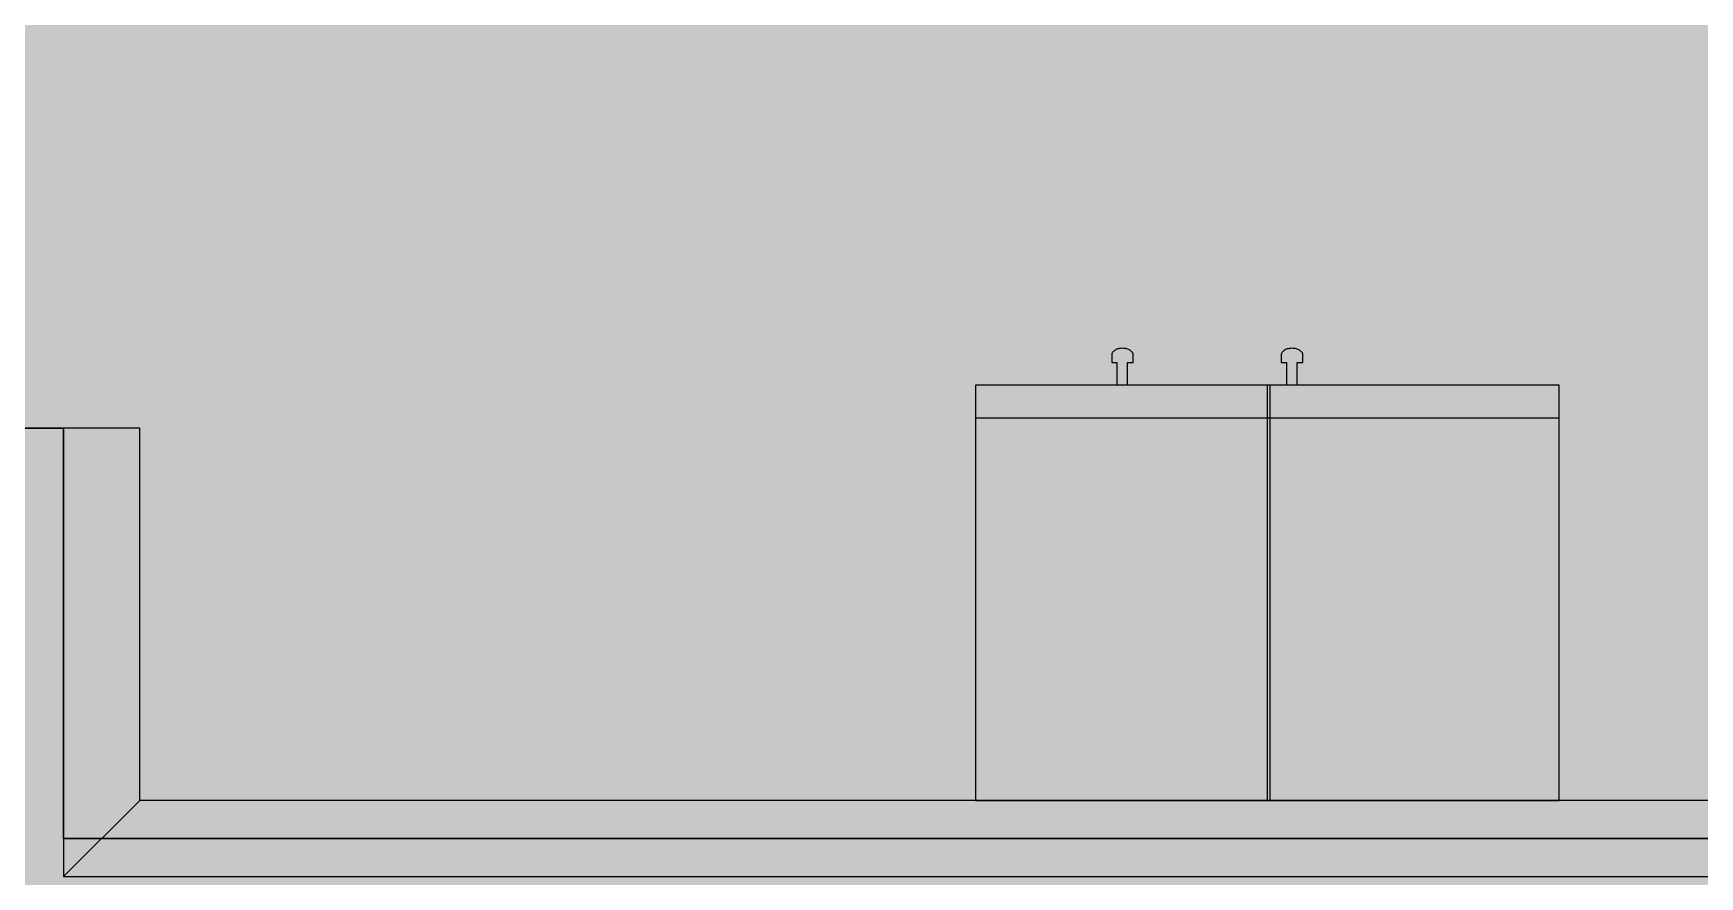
# Model space of a CAD drawing. Header units: metres. Extents: x -3.1 to 3, y -13.3 to 13.4.
# Drawn here: x -1.225 to 0.963, y 9.539 to 10.647 of the extents above; entities that cross this region are included whole.
import ezdxf

# ---------------------------------------------------------------- set-up
doc = ezdxf.new("R2010")
doc.units = ezdxf.units.M
doc.header["$MEASUREMENT"] = 0
for name, color, linetype in [('Poly-Fixtures', 45, 'Continuous'), ('Poly-RoomsHatch', 31, 'Continuous'), ('Poly-WallsHatch', 8, 'Continuous')]:
    doc.layers.add(name, color=color, linetype=linetype)

msp = doc.modelspace()

# ---------------------------------------------------------------- hatches: boundary and pattern name
at = {"layer": 'Poly-RoomsHatch'}
h = msp.add_hatch(color=254, dxfattribs=at)
h.dxf.hatch_style = 1
h.paths.add_polyline_path([(2.755273, 11.584334), (-2.755273, 11.584334), (-2.755273, 10.128293), (-1.184988, 10.128293), (-1.184988, 9.589497), (1.219811, 9.589497), (2.755273, 9.589497)])
h = msp.add_hatch(color=31, dxfattribs=at)
h.dxf.hatch_style = 1
h.paths.add_polyline_path([(-2.755273, -11.584335), (0.893237, -11.584335), (0.893237, -7.204682), (2.755273, -7.204682), (2.755273, 9.589497), (1.219811, 9.589497), (-1.184988, 9.589497), (-1.184988, 10.128293), (-2.755273, 10.128293)])
at = {"layer": 'Poly-WallsHatch'}
h = msp.add_hatch(color=8, dxfattribs=at)
h.dxf.hatch_style = 1
h.paths.add_polyline_path([(-1.184988, 10.128293), (-1.184988, 9.539497), (-1.084988, 9.639497), (-1.084988, 10.128293)])
h = msp.add_hatch(color=8, dxfattribs=at)
h.dxf.hatch_style = 1
h.paths.add_polyline_path([(-1.184988, 9.539497), (1.269811, 9.539497), (1.169811, 9.639497), (-1.084988, 9.639497)])

# ---------------------------------------------------------------- linework, layer by layer
at = {"layer": 'Poly-Fixtures', "color": 45}
for points in [[(0.204708, 10.233353), (0.202968, 10.233291), (0.201377, 10.233114), (0.19993, 10.232836), (0.198619, 10.23247), (0.197438, 10.23203), (0.196382, 10.231529), (0.195443, 10.230981), (0.194616, 10.230399), (0.193894, 10.229796), (0.19327, 10.229187), (0.192739, 10.228585), (0.192294, 10.228002), (0.191929, 10.227454), (0.191638, 10.226953), (0.191413, 10.226513), (0.19125, 10.226147), (0.191141, 10.225869), (0.19108, 10.225692), (0.191061, 10.22563)], [(0.191061, 10.22563), (0.191061, 10.214516)], [(0.219257, 10.226589), (0.219231, 10.226643), (0.21915, 10.226798), (0.219008, 10.227042), (0.218802, 10.227362), (0.218526, 10.227748), (0.218176, 10.228187), (0.217747, 10.228667), (0.217234, 10.229177), (0.216632, 10.229704), (0.215938, 10.230238), (0.215145, 10.230765), (0.21425, 10.231275), (0.213247, 10.231756), (0.212132, 10.232194), (0.2109, 10.23258), (0.209546, 10.232901), (0.208066, 10.233144), (0.206455, 10.233299), (0.204708, 10.233353)], [(0.219257, 10.214499), (0.219257, 10.226589)], [(0.427366, 10.233353), (0.425626, 10.233291), (0.424036, 10.233114), (0.422588, 10.232836), (0.421277, 10.23247), (0.420097, 10.23203), (0.41904, 10.231529), (0.418102, 10.230981), (0.417274, 10.230399), (0.416552, 10.229796), (0.415929, 10.229187), (0.415398, 10.228585), (0.414953, 10.228002), (0.414588, 10.227454), (0.414296, 10.226953), (0.414072, 10.226513), (0.413908, 10.226147), (0.413799, 10.225869), (0.413738, 10.225692), (0.41372, 10.22563)], [(0.41372, 10.22563), (0.41372, 10.214516)], [(0.441915, 10.226589), (0.441889, 10.226643), (0.441808, 10.226798), (0.441666, 10.227042), (0.44146, 10.227362), (0.441184, 10.227748), (0.440834, 10.228187), (0.440405, 10.228667), (0.439892, 10.229177), (0.439291, 10.229704), (0.438596, 10.230238), (0.437803, 10.230765), (0.436908, 10.231275), (0.435905, 10.231756), (0.43479, 10.232194), (0.433558, 10.23258), (0.432204, 10.232901), (0.430724, 10.233144), (0.429113, 10.233299), (0.427366, 10.233353)], [(0.441915, 10.214499), (0.441915, 10.226589)], [(0.191061, 10.214516), (0.198052, 10.214516)], [(0.198052, 10.214516), (0.198052, 10.185027)], [(0.212034, 10.18501), (0.212034, 10.214499)], [(0.212034, 10.214499), (0.219257, 10.214499)], [(0.41372, 10.214516), (0.420711, 10.214516)], [(0.420711, 10.214516), (0.420711, 10.185027)], [(0.434693, 10.18501), (0.434693, 10.214499)], [(0.434693, 10.214499), (0.441915, 10.214499)], [(0.7785, 10.18501), (0.012387, 10.18501)], [(0.012387, 10.18501), (0.012387, 9.639597)], [(0.395447, 9.639597), (0.395447, 10.18501)], [(0.399354, 9.639597), (0.399354, 10.18501)], [(0.7785, 9.639597), (0.7785, 10.18501)], [(0.7785, 10.141495), (0.012387, 10.141495)], [(0.012387, 9.639597), (0.7785, 9.639597)], [(0.012387, 9.639597), (0.012387, 9.639597)]]:
    msp.add_lwpolyline(points, dxfattribs=at)
at = {"layer": 'Poly-Rooms', "color": 254}
msp.add_lwpolyline([(2.755273, 11.584334), (-2.755273, 11.584334), (-2.755273, 10.128293), (-1.184988, 10.128293), (-1.184988, 9.589497), (1.219811, 9.589497), (2.755273, 9.589497), (2.755273, 11.584334)], dxfattribs=at)
at = {"layer": 'Poly-Rooms', "color": 31}
msp.add_lwpolyline([(-2.755273, -11.584335), (0.893237, -11.584335), (0.893237, -7.204682), (2.755273, -7.204682), (2.755273, 9.589497), (1.219811, 9.589497), (-1.184988, 9.589497), (-1.184988, 10.128293), (-2.755273, 10.128293), (-2.755273, -11.584335)], dxfattribs=at)
at = {"layer": 'Poly-Walls', "color": 8}
for points in [[(-1.184988, 10.128293), (-1.184988, 9.539497), (-1.084988, 9.639497), (-1.084988, 10.128293), (-1.184988, 10.128293)], [(-1.184988, 9.539497), (1.269811, 9.539497), (1.169811, 9.639497), (-1.084988, 9.639497), (-1.184988, 9.539497)]]:
    msp.add_lwpolyline(points, dxfattribs=at)

doc.saveas('drawing.dxf')
